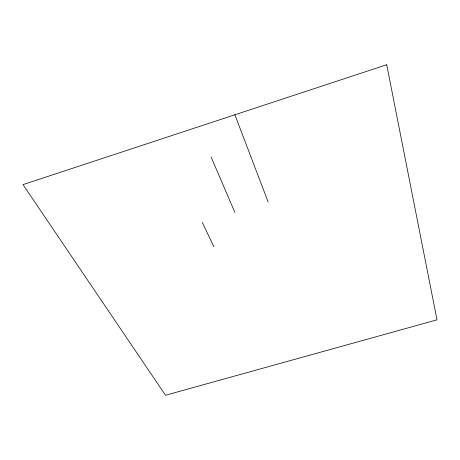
<?xml version="1.0" encoding="UTF-8"?>
<svg xmlns="http://www.w3.org/2000/svg" width="460" height="460" viewBox="0 0 460 460"><rect width="100%" height="100%" fill="white"/><g stroke="black" fill="none" stroke-linecap="round" stroke-linejoin="round"><path stroke-width="0.69" d="M202.291 222.45L213.883 246.755M211.111 157.078L234.836 212.353M234.887 114.781L268.157 202.015M386.71 64.739L23 184.621L165.519 395.261L437 319.838L386.71 64.739"/></g></svg>
